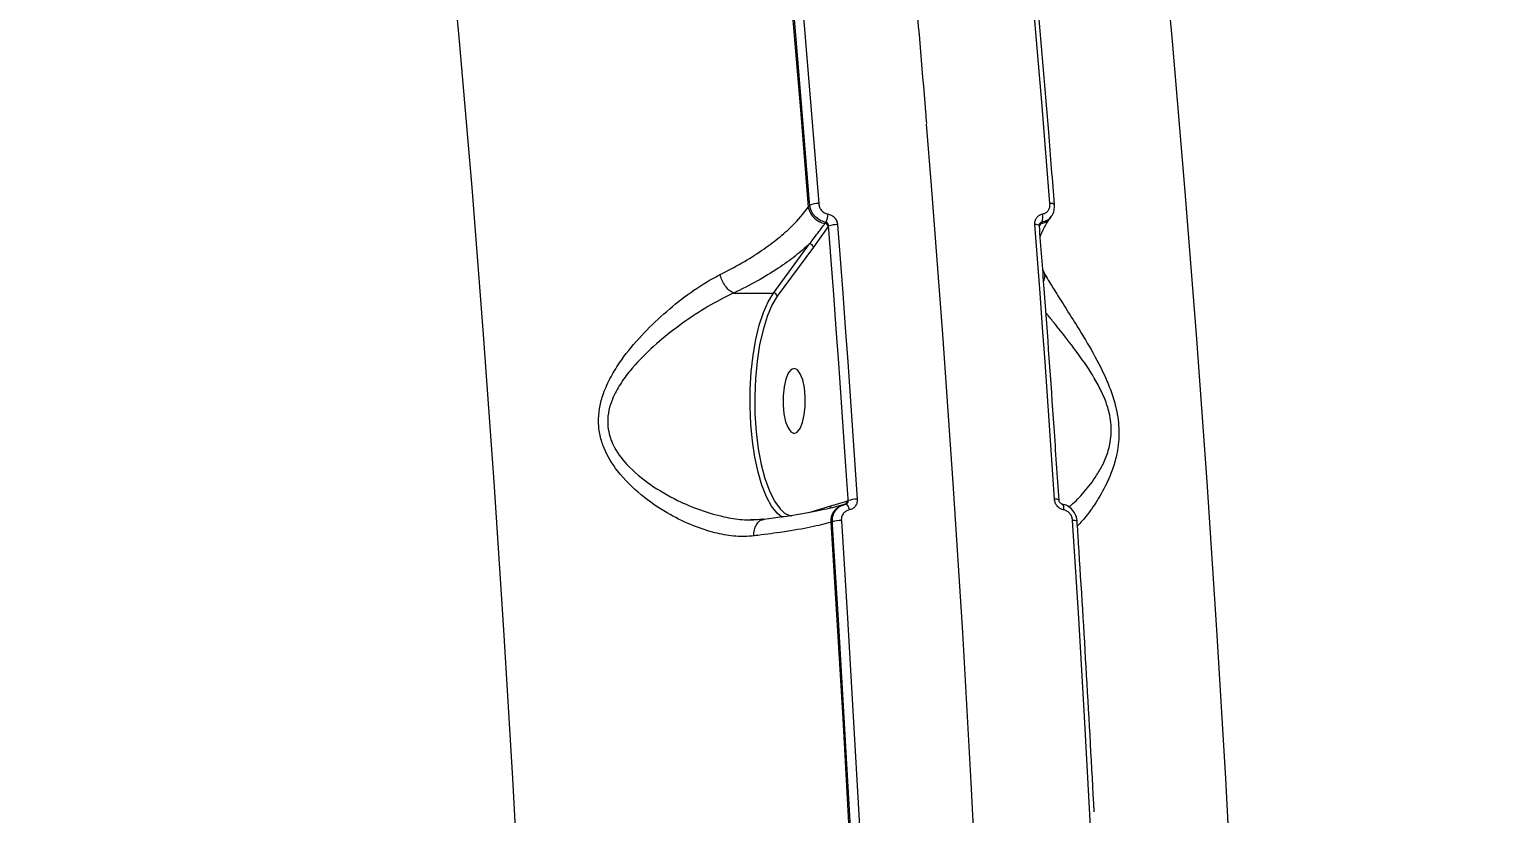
# Model space of a CAD drawing. Header units: millimetres. Extents: x -6901 to 7060, y -7557 to 6158.
# Drawn here: x -994.5 to -789.4, y 543.9 to 652.4 of the extents above; entities that cross this region are included whole.
import ezdxf

# ---------------------------------------------------------------- set-up
doc = ezdxf.new("R2010")
doc.units = ezdxf.units.MM
for name, color, linetype in [('DIKOM_ОБЪЕКТ', 7, 'Continuous'), ('DIKOM_РАЗМЕР_ЗОНА', 7, 'Continuous'), ('DIKOM_РАЗМЕР_ОБЪЕКТА', 7, 'Continuous')]:
    doc.layers.add(name, color=color, linetype=linetype)
doc.styles.add('style1', font='arial.ttf', dxfattribs={"width": 0.8})
doc.dimstyles.new('1-50', dxfattribs={"dimtxt": 300, "dimasz": 200, "dimexe": 100, "dimexo": 0, "dimgap": 100, "dimtad": 1, "dimtxsty": 'style1', "dimcen": 200, "dimclrd": 7, "dimclre": 7, "dimclrt": 7, "dimadec": 1, "dimazin": 2, "dimtfac": 1, "dimtmove": 0, "dimatfit": 2, "dimfxl": 0, "dimlwd": 25, "dimlwe": 18, "dimarcsym": 0})

# ---------------------------------------------------------------- blocks, each defined once
blk = doc.blocks.new('*D2')
at = {"layer": 'Defpoints', "color": 0, "transparency": 16777216}
for p in [(-1102.73, 4151.17), (-5819.23, -4492.42), (4721.24, -4492.42)]:
    blk.add_point(p, dxfattribs=at)
at = {"layer": 'DIKOM_РАЗМЕР_ОБЪЕКТА', "color": 7, "lineweight": 18, "transparency": 16777216}
for p, q in [((-1102.73, 4151.17), (-5919.23, 4151.17)), ((4721.24, -4492.42), (-5919.23, -4492.42))]:
    blk.add_line(p, q, dxfattribs=at)
at = {"layer": 'DIKOM_РАЗМЕР_ОБЪЕКТА', "color": 7, "lineweight": 25, "transparency": 16777216}
blk.add_line((-5819.23, 3951.17), (-5819.23, -4292.42), dxfattribs=at)
at = {"layer": 'DIKOM_РАЗМЕР_ОБЪЕКТА', "color": 7, "transparency": 16777216}
for points in [[(-5852.56, 3951.17), (-5785.89, 3951.17), (-5819.23, 4151.17)], [(-5852.56, -4292.42), (-5785.89, -4292.42), (-5819.23, -4492.42)]]:
    blk.add_solid(points, dxfattribs=at)
at = {"layer": 'DIKOM_РАЗМЕР_ОБЪЕКТА', "color": 7, "transparency": 16777216, "insert": (-6072.4, -170.63), "char_height": 300, "attachment_point": 5, "rotation": 90, "style": 'style1'}
blk.add_mtext('8650', dxfattribs=at)
blk = doc.blocks.new('*D3')
at = {"layer": 'Defpoints', "color": 0, "transparency": 16777216}
for p in [(-1553.27, 6158.28), (-6450.85, -6312.94), (5659.92, -6312.94)]:
    blk.add_point(p, dxfattribs=at)
at = {"layer": 'DIKOM_РАЗМЕР_ЗОНА', "color": 7, "lineweight": 18, "transparency": 16777216}
for p, q in [((-1553.27, 6158.28), (-6550.85, 6158.28)), ((5659.92, -6312.94), (-6550.85, -6312.94))]:
    blk.add_line(p, q, dxfattribs=at)
at = {"layer": 'DIKOM_РАЗМЕР_ЗОНА', "color": 7, "lineweight": 25, "transparency": 16777216}
blk.add_line((-6450.85, 5958.28), (-6450.85, -6112.94), dxfattribs=at)
at = {"layer": 'DIKOM_РАЗМЕР_ЗОНА', "color": 7, "transparency": 16777216}
for points in [[(-6484.18, 5958.28), (-6417.52, 5958.28), (-6450.85, 6158.28)], [(-6484.18, -6112.94), (-6417.52, -6112.94), (-6450.85, -6312.94)]]:
    blk.add_solid(points, dxfattribs=at)
at = {"layer": 'DIKOM_РАЗМЕР_ЗОНА', "color": 7, "transparency": 16777216, "insert": (-6704.02, -77.33), "char_height": 300, "attachment_point": 5, "rotation": 90, "style": 'style1'}
blk.add_mtext('12500', dxfattribs=at)

msp = doc.modelspace()

# ---------------------------------------------------------------- linework, layer by layer
at = {"layer": 'DIKOM_ОБЪЕКТ', "color": 7, "linetype": 'Continuous', "lineweight": 15}
for p, q in [((-886.653, 627.8), (-886.444, 628.085)), ((-886.444, 628.085), (-886.472, 628.436)), ((-884.34, 625.565), (-884.214, 625.737)), ((-854.427, 625.565), (-854.646, 625.264)), ((-854.3, 625.737), (-854.427, 625.565)), ((-853.16, 626.318), (-853.011, 626.521)), ((-883.878, 625.118), (-885.933, 622.279)), ((-883.836, 625.175), (-883.878, 625.118)), ((-883.801, 624.734), (-883.836, 625.175)), ((-891.482, 615.931), (-886.475, 622.732)), ((-885.933, 622.279), (-890.94, 615.477)), ((-854.183, 619.136), (-853.876, 618.482)), ((-896.938, 615.931), (-891.482, 615.931)), ((-886.577, 585.55), (-883.512, 586.504)), ((-883.512, 586.504), (-881.292, 587.153)), ((-881.928, 586.599), (-881.987, 586.579)), ((-881.666, 586.663), (-881.951, 586.576)), ((-881.728, 586.661), (-881.928, 586.599)), ((-881.718, 586.631), (-881.466, 586.725)), ((-881.613, 586.676), (-881.666, 586.663)), ((-881.466, 586.725), (-881.415, 586.744)), ((-881.292, 587.153), (-881.119, 587.207)), ((-881.119, 587.207), (-881.135, 587.46)), ((-851.552, 586.725), (-851.497, 586.729)), ((-894.625, 584.563), (-894.24, 584.556)), ((-883.309, 584.282), (-883.534, 584.212)), ((-883.283, 583.877), (-883.309, 584.282))]:
    msp.add_line(p, q, dxfattribs=at)
at = {"layer": 'DIKOM_ОБЪЕКТ', "color": 7, "linetype": 'Continuous', "lineweight": 15, "flags": 128}
for points in [[(-896.775, 734.517), (-895.328, 721.332), (-893.932, 708.099), (-892.588, 694.821), (-891.296, 681.498), (-890.056, 668.133), (-888.869, 654.727), (-887.735, 641.282), (-886.653, 627.8)], [(-895.32, 734.899), (-893.874, 721.729), (-892.48, 708.512), (-891.138, 695.249), (-889.848, 681.941), (-888.609, 668.592), (-887.424, 655.202), (-886.29, 641.773), (-885.209, 628.307)], [(-853.184, 628.307), (-854.264, 641.773), (-855.398, 655.202), (-856.584, 668.592), (-857.822, 681.941), (-859.112, 695.249), (-860.454, 708.512), (-861.848, 721.729), (-863.294, 734.899)], [(-886.472, 628.436), (-887.524, 641.539), (-888.656, 654.957), (-889.841, 668.336), (-891.078, 681.674), (-892.368, 694.97), (-893.709, 708.223), (-895.102, 721.429), (-896.35, 732.829)], [(-922.876, 424.445), (-923.341, 445.256), (-923.933, 466.04), (-924.652, 486.789), (-925.497, 507.498), (-926.469, 528.159), (-927.566, 548.767), (-928.79, 569.313), (-930.138, 589.793), (-931.612, 610.199), (-933.209, 630.525), (-934.931, 650.764), (-936.776, 670.91)], [(-838.103, 670.91), (-836.259, 650.764), (-834.537, 630.525), (-832.939, 610.199), (-831.466, 589.793), (-830.118, 569.313), (-828.894, 548.767), (-827.797, 528.159), (-826.825, 507.498), (-825.979, 486.789), (-825.261, 466.04), (-824.669, 445.256), (-824.204, 424.445)], [(-870.305, 639.302), (-869.622, 630.798), (-868.064, 610.261), (-866.628, 589.648), (-865.315, 568.965), (-864.125, 548.219), (-863.059, 527.415), (-862.117, 506.559), (-861.299, 485.66), (-860.606, 464.721), (-860.037, 443.751), (-859.593, 422.755), (-859.274, 401.739), (-859.08, 380.711), (-859.012, 359.675)], [(-882.595, 625.395), (-882.232, 620.66), (-881.876, 615.92), (-881.526, 611.176), (-881.183, 606.428), (-880.847, 601.676), (-880.516, 596.92), (-880.193, 592.16), (-879.876, 587.396)], [(-852.56, 587.396), (-852.877, 592.16), (-853.2, 596.92), (-853.53, 601.676), (-853.867, 606.428), (-854.21, 611.176), (-854.56, 615.92), (-854.916, 620.66), (-855.279, 625.395)], [(-881.135, 587.46), (-881.435, 591.967), (-881.759, 596.723), (-882.089, 601.475), (-882.425, 606.223), (-882.768, 610.967), (-883.117, 615.707), (-883.473, 620.443), (-883.801, 624.734)], [(-890.284, 584.893), (-890.967, 585.465), (-891.727, 586.447), (-892.43, 587.744), (-893.06, 589.329), (-893.603, 591.168), (-894.048, 593.22), (-894.386, 595.441), (-894.608, 597.782), (-894.71, 600.194), (-894.69, 602.623), (-894.548, 605.018), (-894.287, 607.325), (-893.913, 609.496), (-893.434, 611.482), (-892.861, 613.241), (-892.205, 614.735), (-891.482, 615.931)], [(-890.94, 615.477), (-891.678, 614.244), (-892.343, 612.691), (-892.917, 610.856), (-893.386, 608.783), (-893.741, 606.522), (-893.971, 604.128), (-894.071, 601.659), (-894.04, 599.174), (-893.877, 596.733), (-893.587, 594.396), (-893.176, 592.218), (-892.655, 590.253), (-892.036, 588.547), (-891.334, 587.143), (-890.566, 586.073), (-889.938, 585.492)], [(-888.192, 596.673), (-887.791, 597.187), (-887.456, 598.011), (-887.213, 599.078), (-887.084, 600.301), (-887.077, 601.582), (-887.194, 602.816), (-887.425, 603.904), (-887.752, 604.758), (-888.148, 605.307), (-888.58, 605.508), (-889.015, 605.345), (-889.416, 604.831), (-889.751, 604.007), (-889.994, 602.94), (-890.123, 601.716), (-890.13, 600.436), (-890.013, 599.202), (-889.782, 598.114), (-889.455, 597.26), (-889.059, 596.711), (-888.627, 596.509), (-888.192, 596.673)], [(-881.466, 586.725), (-881.404, 586.727), (-881.337, 586.696), (-881.268, 586.631), (-881.2, 586.537), (-881.134, 586.415), (-881.073, 586.27), (-881.018, 586.108), (-880.973, 585.932)], [(-851.497, 586.729), (-851.487, 586.727), (-851.429, 586.696), (-851.379, 586.631), (-851.339, 586.537), (-851.311, 586.415), (-851.295, 586.27), (-851.292, 586.108), (-851.302, 585.932)], [(-889.938, 585.492), (-889.751, 585.365), (-889.022, 585.056)], [(-882.072, 584.468), (-881.219, 570.928), (-880.419, 557.36), (-879.672, 543.767), (-878.978, 530.15), (-878.337, 516.51), (-877.75, 502.85), (-877.215, 489.171), (-876.734, 475.476)], [(-844.708, 475.476), (-845.189, 489.171), (-845.724, 502.85), (-846.312, 516.51), (-846.953, 530.15), (-847.647, 543.767), (-848.394, 557.36), (-849.193, 570.928), (-850.046, 584.468)], [(-883.534, 584.212), (-882.681, 570.655), (-881.88, 557.071), (-881.132, 543.46), (-880.437, 529.826), (-879.796, 516.17), (-879.208, 502.493), (-878.673, 488.797), (-878.192, 475.084)], [(-877.975, 475.379), (-878.456, 489.063), (-878.99, 502.731), (-879.578, 516.38), (-880.218, 530.008), (-880.912, 543.614), (-881.658, 557.196), (-882.457, 570.753), (-883.283, 583.877)]]:
    msp.add_lwpolyline(points, dxfattribs=at)
at = {"layer": 'DIKOM_ОБЪЕКТ', "color": 7, "linetype": 'Continuous', "lineweight": 15}
for centre, radius, start, end in [((-883.903, 628.331), 2.801, 190.92454, 261.02572), ((-885.32, 625.386), 2.924, 87.83594, 112.6138), ((-853.035, 627.522), 0.799, 53.30962, 100.67404), ((-884.428, 625.012), 0.56, 10.92418, 81.02687), ((-886.442, 626.963), 2.543, 331.18782, 357.5217), ((-882.709, 622.436), 2.962, 87.79219, 112.35217), ((-855.128, 624.596), 0.813, 53.76222, 100.66901), ((-854.365, 625.168), 0.402, 98.91855, 130.18873), ((-854.705, 627.473), 1.929, 278.30075, 324.46777), ((-855.708, 626.385), 1.55, 335.27908, 17.55415), ((-886.482, 622.173), 0.559, 10.87668, 89.28089), ((-891.489, 615.372), 0.559, 10.87784, 89.2805), ((-884.007, 586.482), 0.495, 319.05376, 2.58594), ((-881.177, 584.361), 2.362, 110.04872, 183.62331), ((-881.763, 587.123), 0.472, 288.47773, 3.65323), ((-879.993, 583.984), 3.414, 88.03568, 109.25465), ((-852.407, 586.508), 0.902, 58.08969, 99.77376), ((-882.186, 581.025), 3.445, 88.10956, 109.03426), ((-849.895, 583.582), 0.899, 58.27445, 99.6735)]:
    msp.add_arc(centre, radius, start, end, dxfattribs=at)
for points, knots in [([(-978.739, 910.945), (-985.626, 910.298), (-999.405, 909.003), (-1020.211, 906.308), (-1041.241, 903.041), (-1062.445, 899.131), (-1083.747, 894.594), (-1104.68, 889.523), (-1125.179, 883.95), (-1145.194, 877.915), (-1165.05, 871.319), (-1184.669, 864.161), (-1203.975, 856.454), (-1222.55, 848.363), (-1240.346, 839.926), (-1257.334, 831.184), (-1273.787, 821.998), (-1289.622, 812.381), (-1304.77, 802.356), (-1318.906, 792.136), (-1332.003, 781.761), (-1344.059, 771.271), (-1355.264, 760.502), (-1365.54, 749.478), (-1374.829, 738.232), (-1382.935, 727), (-1389.856, 715.819), (-1395.615, 704.725), (-1400.301, 693.545), (-1403.848, 682.316), (-1406.226, 671.074), (-1407.276, 660.838), (-1407.382, 651.587), (-1406.843, 646.09), (-1406.574, 643.339)], [0, 0, 0, 0, 0.0311784, 0.0623809, 0.0935594, 0.1256442, 0.1577551, 0.1898399, 0.2210202, 0.2522244, 0.2834046, 0.3154897, 0.3476009, 0.3796861, 0.410889, 0.4421158, 0.4733188, 0.5054257, 0.5375585, 0.5696653, 0.6009195, 0.6321978, 0.6634522, 0.69561, 0.7277939, 0.7599519, 0.7912842, 0.8226405, 0.8539729, 0.886209, 0.918471, 0.9507073, 0.9753304, 1, 1, 1, 1]), ([(-870.253, 639.386), (-870.295, 639.925), (-870.839, 646.812), (-871.984, 659.979), (-873.691, 678.88), (-875.524, 697.68), (-876.854, 710.851), (-877.605, 717.724), (-877.678, 718.39)], [0, 0, 0, 0, 0.0202311, 0.2587709, 0.4973106, 0.7358511, 0.9743928, 1, 1, 1, 1]), ([(-852.558, 628.163), (-852.822, 631.504), (-853.541, 640.614), (-854.317, 649.685), (-854.809, 655.429)], [0, 0, 0, 0, 0.366726, 1, 1, 1, 1]), ([(-898.867, 618.482), (-897.84, 619.015), (-895.774, 620.088), (-893.1, 621.778), (-890.766, 623.506), (-888.486, 625.505), (-887.332, 626.95), (-886.653, 627.8)], [0, 0, 0, 0, 0.1872838, 0.3765504, 0.557004, 0.7392021, 1, 1, 1, 1]), ([(-884.214, 625.737), (-884.246, 625.742), (-884.542, 625.793), (-885.103, 626.004), (-885.775, 626.541), (-886.274, 627.264), (-886.388, 627.812), (-886.444, 628.085)], [0, 0, 0, 0, 0.028635, 0.267095, 0.5101503, 0.755657, 1, 1, 1, 1]), ([(-885.209, 628.307), (-885.18, 628.137), (-885.121, 627.798), (-884.832, 627.349), (-884.434, 627.016), (-884.099, 626.886), (-883.92, 626.856), (-883.901, 626.853)], [0, 0, 0, 0, 0.2457885, 0.4917864, 0.7342753, 0.9715176, 1, 1, 1, 1]), ([(-854.23, 626.853), (-854.084, 626.893), (-853.792, 626.975), (-853.45, 627.287), (-853.228, 627.702), (-853.17, 628.066), (-853.181, 628.269), (-853.184, 628.307)], [0, 0, 0, 0, 0.2340868, 0.4679635, 0.7039832, 0.9448728, 1, 1, 1, 1]), ([(-853.016, 626.54), (-852.995, 626.561), (-852.779, 626.775), (-852.578, 627.351), (-852.569, 627.895), (-852.565, 628.162)], [0, 0, 0, 0, 0.0534284, 0.5360819, 1, 1, 1, 1]), ([(-886.475, 622.732), (-886.365, 622.873), (-885.811, 623.578), (-885.099, 624.537), (-884.512, 625.333), (-884.34, 625.565)], [0, 0, 0, 0, 0.1504214, 0.752115, 1, 1, 1, 1]), ([(-883.836, 625.175), (-883.838, 625.241), (-883.842, 625.372), (-883.917, 625.546), (-884.032, 625.67), (-884.134, 625.719), (-884.193, 625.733), (-884.208, 625.736), (-884.214, 625.737)], [0, 0, 0, 0, 0.2630802, 0.5159271, 0.7521263, 0.9411531, 0.9741861, 1, 1, 1, 1]), ([(-883.901, 626.853), (-883.883, 626.849), (-883.705, 626.819), (-883.369, 626.689), (-882.972, 626.356), (-882.683, 625.906), (-882.624, 625.566), (-882.595, 625.395)], [0, 0, 0, 0, 0.0278407, 0.2650139, 0.5077128, 0.7539698, 1, 1, 1, 1]), ([(-855.279, 625.395), (-855.281, 625.434), (-855.292, 625.638), (-855.234, 626.003), (-855.011, 626.418), (-854.668, 626.73), (-854.376, 626.812), (-854.23, 626.853)], [0, 0, 0, 0, 0.0557742, 0.2968263, 0.5326976, 0.7662707, 1, 1, 1, 1]), ([(-854.642, 625.25), (-854.645, 625.286), (-854.653, 625.381), (-854.62, 625.488), (-854.589, 625.529), (-854.577, 625.547)], [0, 0, 0, 0, 0.258075, 0.6910971, 1, 1, 1, 1]), ([(-854.3, 625.737), (-854.349, 625.722), (-854.448, 625.691), (-854.544, 625.611), (-854.574, 625.554), (-854.578, 625.547)], [0, 0, 0, 0, 0.4590501, 0.9344157, 1, 1, 1, 1]), ([(-854.53, 623.699), (-854.528, 623.705), (-854.441, 624.066), (-854.017, 624.904), (-853.542, 625.784), (-853.139, 626.287), (-853.108, 626.326)], [0, 0, 0, 0, 0.0070932, 0.4690621, 0.9592035, 1, 1, 1, 1]), ([(-853.015, 626.537), (-853.027, 626.514), (-853.15, 626.27), (-853.587, 625.946), (-854.062, 625.807), (-854.3, 625.737)], [0, 0, 0, 0, 0.0503716, 0.5244223, 1, 1, 1, 1]), ([(-851.93, 587.273), (-852.155, 590.638), (-852.807, 600.398), (-853.715, 613.058), (-854.425, 622.334), (-854.648, 625.252)], [0, 0, 0, 0, 0.2651051, 0.7688162, 1, 1, 1, 1]), ([(-886.475, 622.732), (-887.12, 622.164), (-888.415, 621.022), (-890.842, 619.309), (-893.639, 617.59), (-895.834, 616.486), (-896.938, 615.931)], [0, 0, 0, 0, 0.2380477, 0.4781666, 0.7377099, 1, 1, 1, 1]), ([(-894.25, 582.324), (-894.452, 582.305), (-895.44, 582.209), (-897.315, 582.284), (-900.063, 582.822), (-903.057, 583.866), (-906.411, 585.548), (-909.888, 587.927), (-912.963, 590.92), (-914.78, 593.846), (-915.534, 596.204), (-915.755, 598.049), (-915.614, 599.929), (-915.1, 601.954), (-914.16, 604.096), (-912.526, 606.768), (-910.158, 609.7), (-907.081, 612.755), (-903.757, 615.487), (-900.977, 617.366), (-899.351, 618.226), (-898.867, 618.482)], [0, 0, 0, 0, 0.0134528, 0.0657638, 0.1192339, 0.1826289, 0.2473552, 0.3250313, 0.4053497, 0.4678454, 0.4985589, 0.5302978, 0.5609713, 0.5926241, 0.6340449, 0.6764911, 0.7471726, 0.8197566, 0.892842, 0.9680651, 1, 1, 1, 1]), ([(-896.944, 615.932), (-897.13, 616.019), (-897.501, 616.192), (-898.046, 616.747), (-898.505, 617.446), (-898.737, 618.013), (-898.836, 618.356), (-898.856, 618.438), (-898.867, 618.482)], [0, 0, 0, 0, 0.2316155, 0.4632269, 0.6948504, 0.9264708, 0.9610223, 1, 1, 1, 1]), ([(-854.06, 617.52), (-853.981, 617.757), (-853.888, 618.032), (-853.874, 618.356), (-853.876, 618.438), (-853.876, 618.482)], [0, 0, 0, 0, 0.7442591, 0.8644024, 1, 1, 1, 1]), ([(-853.876, 618.482), (-853.474, 617.809), (-852.744, 616.589), (-851.21, 614.167), (-849.488, 611.453), (-847.462, 608.136), (-845.698, 604.823), (-844.529, 601.88), (-843.813, 599.317), (-843.52, 596.392), (-843.868, 593.64), (-844.543, 591.382), (-845.521, 589.105), (-846.853, 586.824), (-848.272, 584.861), (-849.055, 584.046), (-849.381, 583.707)], [0, 0, 0, 0, 0.0944081, 0.1711572, 0.2495211, 0.3433666, 0.440531, 0.4868803, 0.534648, 0.5978605, 0.660655, 0.711256, 0.7631152, 0.8489597, 0.9371345, 1, 1, 1, 1]), ([(-896.944, 615.932), (-896.945, 615.931), (-897.43, 615.711), (-899.062, 614.94), (-901.892, 613.3), (-905.284, 610.929), (-908.502, 608.244), (-910.972, 605.714), (-912.73, 603.351), (-913.732, 601.509), (-914.31, 599.72), (-914.529, 597.759), (-914.193, 596.124), (-913.319, 594.122), (-911.65, 591.864), (-908.526, 589.306), (-905.016, 587.289), (-901.575, 585.84), (-898.564, 584.987), (-896.221, 584.559), (-895.011, 584.562), (-894.625, 584.563)], [0, 0, 0, 0, 0.0000431, 0.034073, 0.11257, 0.1932253, 0.2682159, 0.3448363, 0.3870657, 0.4302266, 0.4600995, 0.4911219, 0.5396614, 0.5516042, 0.6142724, 0.6956453, 0.7801889, 0.8483074, 0.9175898, 0.9737, 1, 1, 1, 1]), ([(-896.938, 615.931), (-896.939, 615.931), (-896.942, 615.931), (-896.943, 615.932), (-896.944, 615.932)], [0, 0, 0, 0, 0.6116211, 1, 1, 1, 1]), ([(-850.601, 586.323), (-850.47, 586.423), (-849.815, 586.923), (-848.459, 588.346), (-846.948, 590.258), (-845.803, 592.248), (-845.015, 594.179), (-844.57, 596.594), (-844.847, 599.141), (-845.576, 601.334), (-846.174, 602.584), (-847.177, 604.463), (-848.738, 606.839), (-850.913, 609.691), (-852.625, 611.825), (-853.442, 612.83), (-853.746, 613.205)], [0, 0, 0, 0, 0.0265593, 0.1325898, 0.2409423, 0.3010261, 0.3624321, 0.4339635, 0.5049796, 0.5569125, 0.6111717, 0.6139475, 0.7280782, 0.8469523, 0.942869, 1, 1, 1, 1]), ([(-881.995, 586.598), (-882.227, 586.528), (-882.801, 586.351), (-884.054, 586.047), (-885.711, 585.697), (-887.697, 585.34), (-889.518, 585.046), (-890.757, 584.878), (-891.154, 584.823)], [0, 0, 0, 0, 0.1251767, 0.3111711, 0.5051212, 0.7037478, 0.9049186, 1, 1, 1, 1]), ([(-883.309, 584.282), (-883.311, 584.33), (-883.322, 584.655), (-883.22, 585.254), (-882.825, 585.959), (-882.3, 586.453), (-881.883, 586.58), (-881.718, 586.631)], [0, 0, 0, 0, 0.0460354, 0.3072538, 0.5679828, 0.828755, 1, 1, 1, 1]), ([(-881.415, 586.744), (-881.381, 586.754), (-881.297, 586.78), (-881.195, 586.878), (-881.123, 587.017), (-881.111, 587.134), (-881.118, 587.198), (-881.119, 587.207)], [0, 0, 0, 0, 0.1692857, 0.4277587, 0.6883402, 0.9527489, 1, 1, 1, 1]), ([(-879.876, 587.396), (-879.874, 587.367), (-879.865, 587.173), (-879.923, 586.814), (-880.156, 586.39), (-880.515, 586.065), (-880.82, 585.977), (-880.973, 585.932)], [0, 0, 0, 0, 0.0426158, 0.2824513, 0.5216213, 0.7607487, 1, 1, 1, 1]), ([(-851.302, 585.932), (-851.327, 585.937), (-851.507, 585.973), (-851.834, 586.115), (-852.21, 586.452), (-852.48, 586.897), (-852.533, 587.23), (-852.56, 587.396)], [0, 0, 0, 0, 0.038565, 0.2780915, 0.5183605, 0.7592317, 1, 1, 1, 1]), ([(-851.494, 586.734), (-851.525, 586.739), (-851.59, 586.751), (-851.709, 586.827), (-851.818, 586.944), (-851.895, 587.089), (-851.928, 587.207), (-851.928, 587.263), (-851.928, 587.271)], [0, 0, 0, 0, 0.187648, 0.3906172, 0.5754269, 0.7713207, 0.9632533, 1, 1, 1, 1]), ([(-849.434, 584.347), (-849.434, 584.397), (-849.432, 584.739), (-849.657, 585.37), (-850.182, 586.097), (-850.841, 586.58), (-851.317, 586.659), (-851.5, 586.69)], [0, 0, 0, 0, 0.0444526, 0.3040881, 0.5680127, 0.8343664, 1, 1, 1, 1]), ([(-892.944, 584.655), (-893.091, 584.628), (-893.613, 584.532), (-894.201, 584.559), (-894.624, 584.578)], [0, 0, 0, 0, 0.2819082, 1, 1, 1, 1]), ([(-892.898, 584.547), (-893.003, 584.536), (-893.294, 584.505), (-893.707, 584.15), (-894.068, 583.552), (-894.218, 582.938), (-894.249, 582.519), (-894.25, 582.37), (-894.25, 582.324)], [0, 0, 0, 0, 0.1365218, 0.3807507, 0.6249962, 0.8692234, 0.9596335, 1, 1, 1, 1]), ([(-891.154, 584.823), (-891.582, 584.761), (-892.134, 584.681), (-892.762, 584.605), (-892.904, 584.588)], [0, 0, 0, 0, 0.7737963, 1, 1, 1, 1]), ([(-880.973, 585.932), (-881.126, 585.888), (-881.431, 585.8), (-881.791, 585.475), (-882.024, 585.05), (-882.082, 584.691), (-882.073, 584.497), (-882.072, 584.468)], [0, 0, 0, 0, 0.2393911, 0.4786804, 0.7179214, 0.9577077, 1, 1, 1, 1]), ([(-850.046, 584.468), (-850.072, 584.635), (-850.125, 584.968), (-850.394, 585.412), (-850.769, 585.75), (-851.097, 585.891), (-851.277, 585.927), (-851.302, 585.932)], [0, 0, 0, 0, 0.2406647, 0.4814379, 0.7216333, 0.9611925, 1, 1, 1, 1]), ([(-883.534, 584.212), (-884.394, 583.987), (-886.138, 583.53), (-889.707, 582.923), (-892.591, 582.527), (-894.033, 582.351), (-894.25, 582.324)], [0, 0, 0, 0, 0.3435016, 0.6969338, 0.9545286, 1, 1, 1, 1]), ([(-847.05, 544.139), (-847.395, 550.454), (-848.073, 562.864), (-848.898, 576.251), (-849.356, 583.331), (-849.422, 584.347)], [0, 0, 0, 0, 0.470207, 0.9239998, 1, 1, 1, 1])]:
    msp.add_open_spline(points, degree=3, knots=knots, dxfattribs=at)

# ---------------------------------------------------------------- dimensions: what is measured, and where the dimension line sits
at = {"layer": 'DIKOM_РАЗМЕР_ЗОНА'}
dim = msp.add_linear_dim(base=(-6450.85, -6312.937), p1=(-1553.272, 6158.285), p2=(5659.925, -6312.937), angle=90, text='12500', dimstyle='1-50', dxfattribs=at)
dim.commit()
dim.dimension.update_dxf_attribs({"geometry": '*D3', "text_midpoint": (-6450.85, -77.326), "dimtype": 160})
at = {"layer": 'DIKOM_РАЗМЕР_ОБЪЕКТА'}
dim = msp.add_linear_dim(base=(-5819.225, -4492.425), p1=(-1102.732, 4151.169), p2=(4721.24, -4492.425), angle=90, text='8650', dimstyle='1-50', dxfattribs=at)
dim.commit()
dim.dimension.update_dxf_attribs({"geometry": '*D2', "text_midpoint": (-5819.225, -170.628), "dimtype": 160})

doc.saveas('drawing.dxf')
